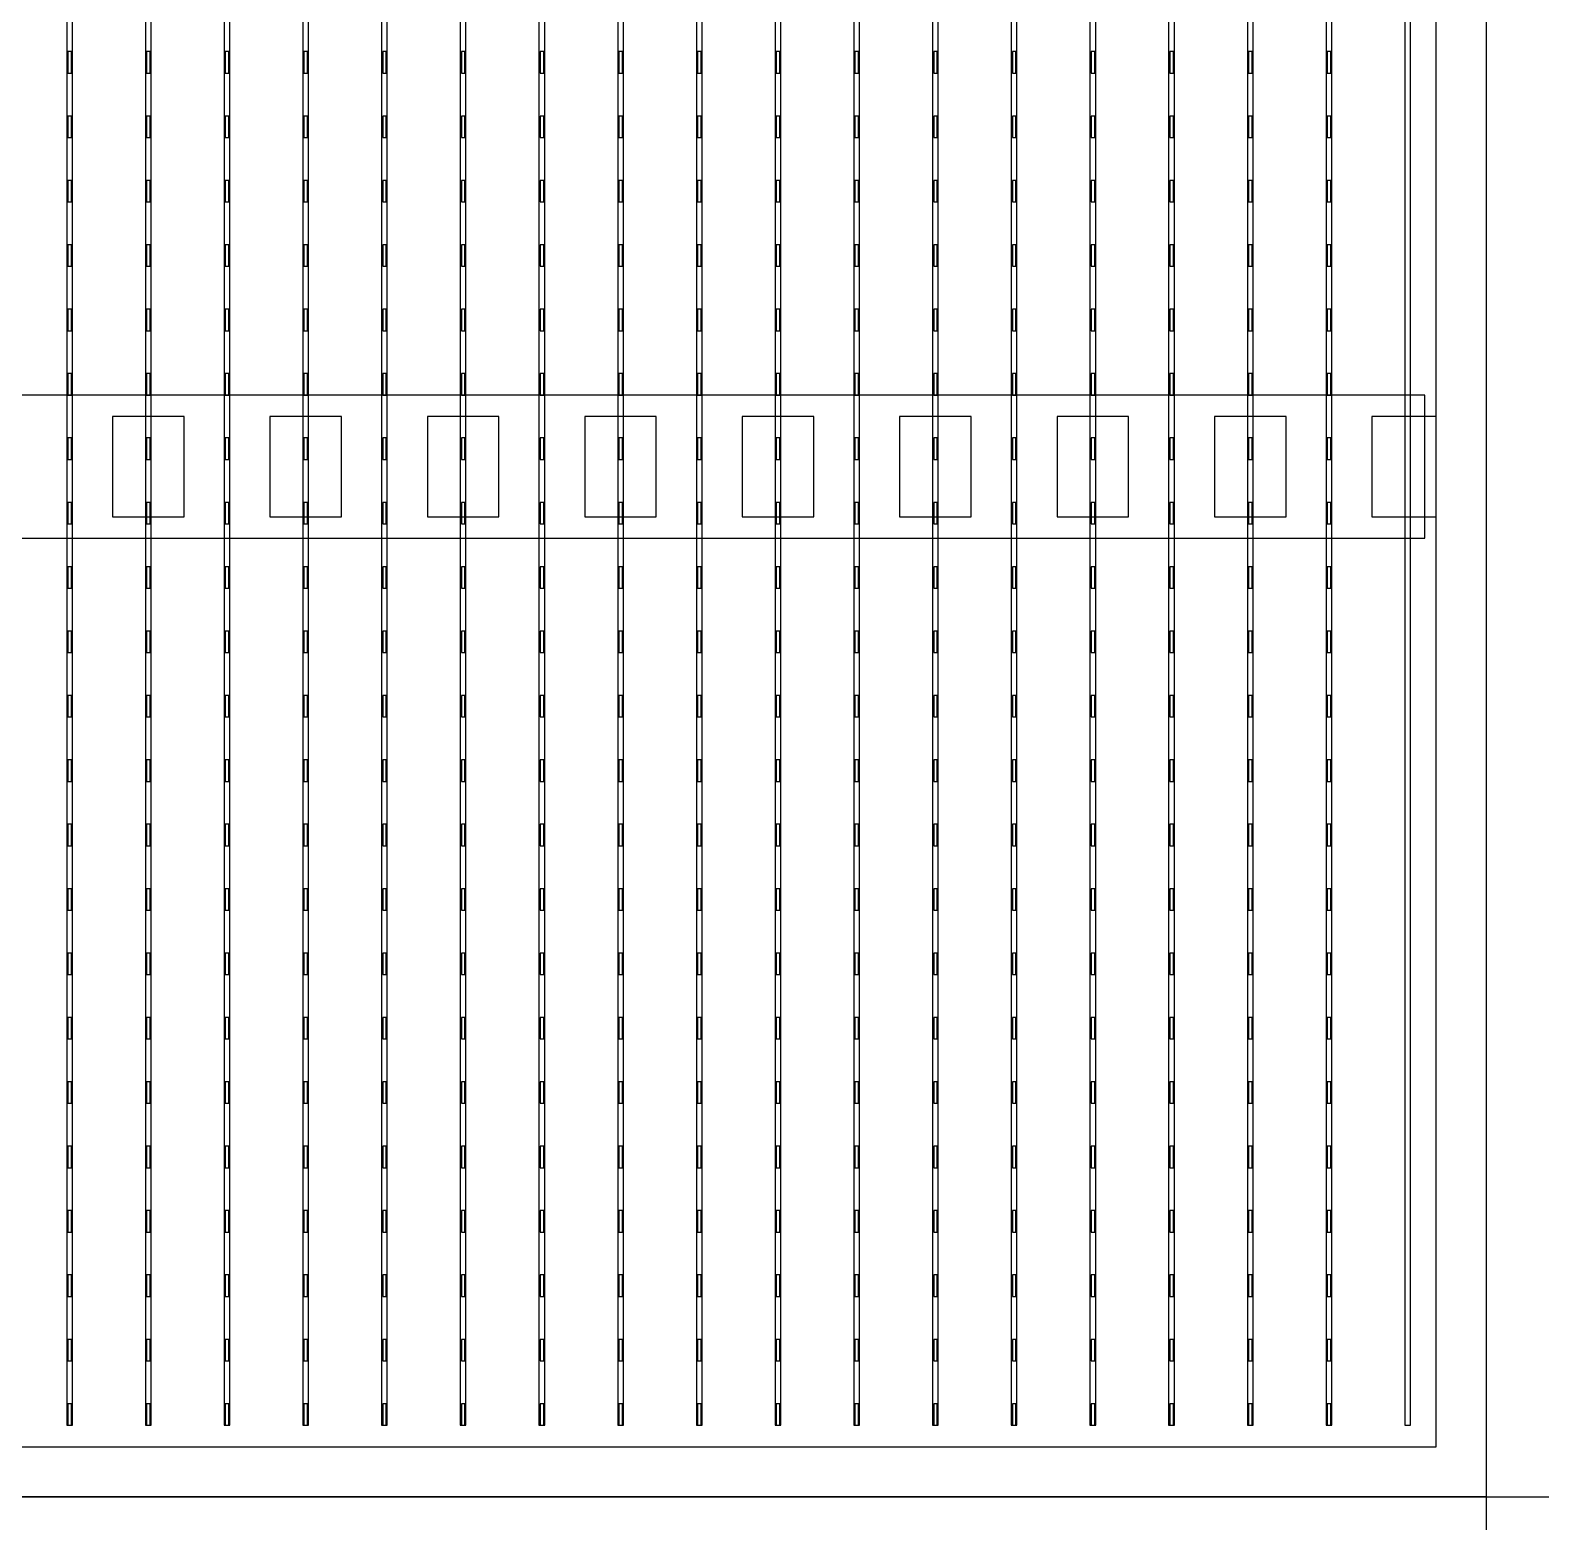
# Model space of a CAD drawing. Header units: millimetres. Extents: x -18 to 142, y -7 to 153.
# Drawn here: x 114.7 to 125.25, y 41.12 to 51.55 of the extents above; entities that cross this region are included whole.
import ezdxf

# ---------------------------------------------------------------- set-up
doc = ezdxf.new("R2010")
doc.units = ezdxf.units.MM
for name, color, linetype in [('BUSBARS', 3, 'Continuous'), ('CELLS', 5, 'Continuous'), ('CONTACT_PADS', 2, 'Continuous'), ('DICING', 4, 'Continuous'), ('FINGERS', 1, 'Continuous'), ('INSULATION', 2, 'Continuous')]:
    doc.layers.add(name, color=color, linetype=linetype)

msp = doc.modelspace()

# ---------------------------------------------------------------- linework, layer by layer
at = {"layer": 'BUSBARS'}
msp.add_lwpolyline([(124.44, 48), (124.44, 49), (104.4, 49), (104.4, 48), (124.44, 48)], close=True, dxfattribs=at)
at = {"layer": 'CELLS'}
for points in [[(124.87, 41.3), (124.87, 62.2), (103.97, 62.2), (103.97, 41.3), (124.87, 41.3)], [(124.87, 20.4), (124.87, 41.3), (103.97, 41.3), (103.97, 20.4), (124.87, 20.4)]]:
    msp.add_lwpolyline(points, close=True, dxfattribs=at)
at = {"layer": 'CONTACT_PADS'}
for points in [[(114.983, 51.25), (114.983, 51.4), (114.958, 51.4), (114.958, 51.25), (114.983, 51.25)], [(115.533, 51.25), (115.533, 51.4), (115.508, 51.4), (115.508, 51.25), (115.533, 51.25)], [(116.083, 51.25), (116.083, 51.4), (116.058, 51.4), (116.058, 51.25), (116.083, 51.25)], [(116.633, 51.25), (116.633, 51.4), (116.608, 51.4), (116.608, 51.25), (116.633, 51.25)], [(117.183, 51.25), (117.183, 51.4), (117.158, 51.4), (117.158, 51.25), (117.183, 51.25)], [(117.733, 51.25), (117.733, 51.4), (117.708, 51.4), (117.708, 51.25), (117.733, 51.25)], [(118.283, 51.25), (118.283, 51.4), (118.258, 51.4), (118.258, 51.25), (118.283, 51.25)], [(118.833, 51.25), (118.833, 51.4), (118.808, 51.4), (118.808, 51.25), (118.833, 51.25)], [(119.383, 51.25), (119.383, 51.4), (119.358, 51.4), (119.358, 51.25), (119.383, 51.25)], [(119.933, 51.25), (119.933, 51.4), (119.908, 51.4), (119.908, 51.25), (119.933, 51.25)], [(120.483, 51.25), (120.483, 51.4), (120.458, 51.4), (120.458, 51.25), (120.483, 51.25)], [(121.033, 51.25), (121.033, 51.4), (121.008, 51.4), (121.008, 51.25), (121.033, 51.25)], [(121.583, 51.25), (121.583, 51.4), (121.558, 51.4), (121.558, 51.25), (121.583, 51.25)], [(122.133, 51.25), (122.133, 51.4), (122.108, 51.4), (122.108, 51.25), (122.133, 51.25)], [(122.683, 51.25), (122.683, 51.4), (122.658, 51.4), (122.658, 51.25), (122.683, 51.25)], [(123.233, 51.25), (123.233, 51.4), (123.208, 51.4), (123.208, 51.25), (123.233, 51.25)], [(123.783, 51.25), (123.783, 51.4), (123.758, 51.4), (123.758, 51.25), (123.783, 51.25)], [(114.983, 50.8), (114.983, 50.95), (114.958, 50.95), (114.958, 50.8), (114.983, 50.8)], [(115.533, 50.8), (115.533, 50.95), (115.508, 50.95), (115.508, 50.8), (115.533, 50.8)], [(116.083, 50.8), (116.083, 50.95), (116.058, 50.95), (116.058, 50.8), (116.083, 50.8)], [(116.633, 50.8), (116.633, 50.95), (116.608, 50.95), (116.608, 50.8), (116.633, 50.8)], [(117.183, 50.8), (117.183, 50.95), (117.158, 50.95), (117.158, 50.8), (117.183, 50.8)], [(117.733, 50.8), (117.733, 50.95), (117.708, 50.95), (117.708, 50.8), (117.733, 50.8)], [(118.283, 50.8), (118.283, 50.95), (118.258, 50.95), (118.258, 50.8), (118.283, 50.8)], [(118.833, 50.8), (118.833, 50.95), (118.808, 50.95), (118.808, 50.8), (118.833, 50.8)], [(119.383, 50.8), (119.383, 50.95), (119.358, 50.95), (119.358, 50.8), (119.383, 50.8)], [(119.933, 50.8), (119.933, 50.95), (119.908, 50.95), (119.908, 50.8), (119.933, 50.8)], [(120.483, 50.8), (120.483, 50.95), (120.458, 50.95), (120.458, 50.8), (120.483, 50.8)], [(121.033, 50.8), (121.033, 50.95), (121.008, 50.95), (121.008, 50.8), (121.033, 50.8)], [(121.583, 50.8), (121.583, 50.95), (121.558, 50.95), (121.558, 50.8), (121.583, 50.8)], [(122.133, 50.8), (122.133, 50.95), (122.108, 50.95), (122.108, 50.8), (122.133, 50.8)], [(122.683, 50.8), (122.683, 50.95), (122.658, 50.95), (122.658, 50.8), (122.683, 50.8)], [(123.233, 50.8), (123.233, 50.95), (123.208, 50.95), (123.208, 50.8), (123.233, 50.8)], [(123.783, 50.8), (123.783, 50.95), (123.758, 50.95), (123.758, 50.8), (123.783, 50.8)], [(114.983, 50.35), (114.983, 50.5), (114.958, 50.5), (114.958, 50.35), (114.983, 50.35)], [(115.533, 50.35), (115.533, 50.5), (115.508, 50.5), (115.508, 50.35), (115.533, 50.35)], [(116.083, 50.35), (116.083, 50.5), (116.058, 50.5), (116.058, 50.35), (116.083, 50.35)], [(116.633, 50.35), (116.633, 50.5), (116.608, 50.5), (116.608, 50.35), (116.633, 50.35)], [(117.183, 50.35), (117.183, 50.5), (117.158, 50.5), (117.158, 50.35), (117.183, 50.35)], [(117.733, 50.35), (117.733, 50.5), (117.708, 50.5), (117.708, 50.35), (117.733, 50.35)], [(118.283, 50.35), (118.283, 50.5), (118.258, 50.5), (118.258, 50.35), (118.283, 50.35)], [(118.833, 50.35), (118.833, 50.5), (118.808, 50.5), (118.808, 50.35), (118.833, 50.35)], [(119.383, 50.35), (119.383, 50.5), (119.358, 50.5), (119.358, 50.35), (119.383, 50.35)], [(119.933, 50.35), (119.933, 50.5), (119.908, 50.5), (119.908, 50.35), (119.933, 50.35)], [(120.483, 50.35), (120.483, 50.5), (120.458, 50.5), (120.458, 50.35), (120.483, 50.35)], [(121.033, 50.35), (121.033, 50.5), (121.008, 50.5), (121.008, 50.35), (121.033, 50.35)], [(121.583, 50.35), (121.583, 50.5), (121.558, 50.5), (121.558, 50.35), (121.583, 50.35)], [(122.133, 50.35), (122.133, 50.5), (122.108, 50.5), (122.108, 50.35), (122.133, 50.35)], [(122.683, 50.35), (122.683, 50.5), (122.658, 50.5), (122.658, 50.35), (122.683, 50.35)], [(123.233, 50.35), (123.233, 50.5), (123.208, 50.5), (123.208, 50.35), (123.233, 50.35)], [(123.783, 50.35), (123.783, 50.5), (123.758, 50.5), (123.758, 50.35), (123.783, 50.35)], [(114.983, 49.9), (114.983, 50.05), (114.958, 50.05), (114.958, 49.9), (114.983, 49.9)], [(115.533, 49.9), (115.533, 50.05), (115.508, 50.05), (115.508, 49.9), (115.533, 49.9)], [(116.083, 49.9), (116.083, 50.05), (116.058, 50.05), (116.058, 49.9), (116.083, 49.9)], [(116.633, 49.9), (116.633, 50.05), (116.608, 50.05), (116.608, 49.9), (116.633, 49.9)], [(117.183, 49.9), (117.183, 50.05), (117.158, 50.05), (117.158, 49.9), (117.183, 49.9)], [(117.733, 49.9), (117.733, 50.05), (117.708, 50.05), (117.708, 49.9), (117.733, 49.9)], [(118.283, 49.9), (118.283, 50.05), (118.258, 50.05), (118.258, 49.9), (118.283, 49.9)], [(118.833, 49.9), (118.833, 50.05), (118.808, 50.05), (118.808, 49.9), (118.833, 49.9)], [(119.383, 49.9), (119.383, 50.05), (119.358, 50.05), (119.358, 49.9), (119.383, 49.9)], [(119.933, 49.9), (119.933, 50.05), (119.908, 50.05), (119.908, 49.9), (119.933, 49.9)], [(120.483, 49.9), (120.483, 50.05), (120.458, 50.05), (120.458, 49.9), (120.483, 49.9)], [(121.033, 49.9), (121.033, 50.05), (121.008, 50.05), (121.008, 49.9), (121.033, 49.9)], [(121.583, 49.9), (121.583, 50.05), (121.558, 50.05), (121.558, 49.9), (121.583, 49.9)], [(122.133, 49.9), (122.133, 50.05), (122.108, 50.05), (122.108, 49.9), (122.133, 49.9)], [(122.683, 49.9), (122.683, 50.05), (122.658, 50.05), (122.658, 49.9), (122.683, 49.9)], [(123.233, 49.9), (123.233, 50.05), (123.208, 50.05), (123.208, 49.9), (123.233, 49.9)], [(123.783, 49.9), (123.783, 50.05), (123.758, 50.05), (123.758, 49.9), (123.783, 49.9)], [(114.983, 49.45), (114.983, 49.6), (114.958, 49.6), (114.958, 49.45), (114.983, 49.45)], [(115.533, 49.45), (115.533, 49.6), (115.508, 49.6), (115.508, 49.45), (115.533, 49.45)], [(116.083, 49.45), (116.083, 49.6), (116.058, 49.6), (116.058, 49.45), (116.083, 49.45)], [(116.633, 49.45), (116.633, 49.6), (116.608, 49.6), (116.608, 49.45), (116.633, 49.45)], [(117.183, 49.45), (117.183, 49.6), (117.158, 49.6), (117.158, 49.45), (117.183, 49.45)], [(117.733, 49.45), (117.733, 49.6), (117.708, 49.6), (117.708, 49.45), (117.733, 49.45)], [(118.283, 49.45), (118.283, 49.6), (118.258, 49.6), (118.258, 49.45), (118.283, 49.45)], [(118.833, 49.45), (118.833, 49.6), (118.808, 49.6), (118.808, 49.45), (118.833, 49.45)], [(119.383, 49.45), (119.383, 49.6), (119.358, 49.6), (119.358, 49.45), (119.383, 49.45)], [(119.933, 49.45), (119.933, 49.6), (119.908, 49.6), (119.908, 49.45), (119.933, 49.45)], [(120.483, 49.45), (120.483, 49.6), (120.458, 49.6), (120.458, 49.45), (120.483, 49.45)], [(121.033, 49.45), (121.033, 49.6), (121.008, 49.6), (121.008, 49.45), (121.033, 49.45)], [(121.583, 49.45), (121.583, 49.6), (121.558, 49.6), (121.558, 49.45), (121.583, 49.45)], [(122.133, 49.45), (122.133, 49.6), (122.108, 49.6), (122.108, 49.45), (122.133, 49.45)], [(122.683, 49.45), (122.683, 49.6), (122.658, 49.6), (122.658, 49.45), (122.683, 49.45)], [(123.233, 49.45), (123.233, 49.6), (123.208, 49.6), (123.208, 49.45), (123.233, 49.45)], [(123.783, 49.45), (123.783, 49.6), (123.758, 49.6), (123.758, 49.45), (123.783, 49.45)], [(114.983, 49), (114.983, 49.15), (114.958, 49.15), (114.958, 49), (114.983, 49)], [(115.533, 49), (115.533, 49.15), (115.508, 49.15), (115.508, 49), (115.533, 49)], [(116.083, 49), (116.083, 49.15), (116.058, 49.15), (116.058, 49), (116.083, 49)], [(116.633, 49), (116.633, 49.15), (116.608, 49.15), (116.608, 49), (116.633, 49)], [(117.183, 49), (117.183, 49.15), (117.158, 49.15), (117.158, 49), (117.183, 49)], [(117.733, 49), (117.733, 49.15), (117.708, 49.15), (117.708, 49), (117.733, 49)], [(118.283, 49), (118.283, 49.15), (118.258, 49.15), (118.258, 49), (118.283, 49)], [(118.833, 49), (118.833, 49.15), (118.808, 49.15), (118.808, 49), (118.833, 49)], [(119.383, 49), (119.383, 49.15), (119.358, 49.15), (119.358, 49), (119.383, 49)], [(119.933, 49), (119.933, 49.15), (119.908, 49.15), (119.908, 49), (119.933, 49)], [(120.483, 49), (120.483, 49.15), (120.458, 49.15), (120.458, 49), (120.483, 49)], [(121.033, 49), (121.033, 49.15), (121.008, 49.15), (121.008, 49), (121.033, 49)], [(121.583, 49), (121.583, 49.15), (121.558, 49.15), (121.558, 49), (121.583, 49)], [(122.133, 49), (122.133, 49.15), (122.108, 49.15), (122.108, 49), (122.133, 49)], [(122.683, 49), (122.683, 49.15), (122.658, 49.15), (122.658, 49), (122.683, 49)], [(123.233, 49), (123.233, 49.15), (123.208, 49.15), (123.208, 49), (123.233, 49)], [(123.783, 49), (123.783, 49.15), (123.758, 49.15), (123.758, 49), (123.783, 49)], [(114.983, 48.55), (114.983, 48.7), (114.958, 48.7), (114.958, 48.55), (114.983, 48.55)], [(115.533, 48.55), (115.533, 48.7), (115.508, 48.7), (115.508, 48.55), (115.533, 48.55)], [(116.083, 48.55), (116.083, 48.7), (116.058, 48.7), (116.058, 48.55), (116.083, 48.55)], [(116.633, 48.55), (116.633, 48.7), (116.608, 48.7), (116.608, 48.55), (116.633, 48.55)], [(117.183, 48.55), (117.183, 48.7), (117.158, 48.7), (117.158, 48.55), (117.183, 48.55)], [(117.733, 48.55), (117.733, 48.7), (117.708, 48.7), (117.708, 48.55), (117.733, 48.55)], [(118.283, 48.55), (118.283, 48.7), (118.258, 48.7), (118.258, 48.55), (118.283, 48.55)], [(118.833, 48.55), (118.833, 48.7), (118.808, 48.7), (118.808, 48.55), (118.833, 48.55)], [(119.383, 48.55), (119.383, 48.7), (119.358, 48.7), (119.358, 48.55), (119.383, 48.55)], [(119.933, 48.55), (119.933, 48.7), (119.908, 48.7), (119.908, 48.55), (119.933, 48.55)], [(120.483, 48.55), (120.483, 48.7), (120.458, 48.7), (120.458, 48.55), (120.483, 48.55)], [(121.033, 48.55), (121.033, 48.7), (121.008, 48.7), (121.008, 48.55), (121.033, 48.55)], [(121.583, 48.55), (121.583, 48.7), (121.558, 48.7), (121.558, 48.55), (121.583, 48.55)], [(122.133, 48.55), (122.133, 48.7), (122.108, 48.7), (122.108, 48.55), (122.133, 48.55)], [(122.683, 48.55), (122.683, 48.7), (122.658, 48.7), (122.658, 48.55), (122.683, 48.55)], [(123.233, 48.55), (123.233, 48.7), (123.208, 48.7), (123.208, 48.55), (123.233, 48.55)], [(123.783, 48.55), (123.783, 48.7), (123.758, 48.7), (123.758, 48.55), (123.783, 48.55)], [(114.983, 48.1), (114.983, 48.25), (114.958, 48.25), (114.958, 48.1), (114.983, 48.1)], [(115.533, 48.1), (115.533, 48.25), (115.508, 48.25), (115.508, 48.1), (115.533, 48.1)], [(116.083, 48.1), (116.083, 48.25), (116.058, 48.25), (116.058, 48.1), (116.083, 48.1)], [(116.633, 48.1), (116.633, 48.25), (116.608, 48.25), (116.608, 48.1), (116.633, 48.1)], [(117.183, 48.1), (117.183, 48.25), (117.158, 48.25), (117.158, 48.1), (117.183, 48.1)], [(117.733, 48.1), (117.733, 48.25), (117.708, 48.25), (117.708, 48.1), (117.733, 48.1)], [(118.283, 48.1), (118.283, 48.25), (118.258, 48.25), (118.258, 48.1), (118.283, 48.1)], [(118.833, 48.1), (118.833, 48.25), (118.808, 48.25), (118.808, 48.1), (118.833, 48.1)], [(119.383, 48.1), (119.383, 48.25), (119.358, 48.25), (119.358, 48.1), (119.383, 48.1)], [(119.933, 48.1), (119.933, 48.25), (119.908, 48.25), (119.908, 48.1), (119.933, 48.1)], [(120.483, 48.1), (120.483, 48.25), (120.458, 48.25), (120.458, 48.1), (120.483, 48.1)], [(121.033, 48.1), (121.033, 48.25), (121.008, 48.25), (121.008, 48.1), (121.033, 48.1)], [(121.583, 48.1), (121.583, 48.25), (121.558, 48.25), (121.558, 48.1), (121.583, 48.1)], [(122.133, 48.1), (122.133, 48.25), (122.108, 48.25), (122.108, 48.1), (122.133, 48.1)], [(122.683, 48.1), (122.683, 48.25), (122.658, 48.25), (122.658, 48.1), (122.683, 48.1)], [(123.233, 48.1), (123.233, 48.25), (123.208, 48.25), (123.208, 48.1), (123.233, 48.1)], [(123.783, 48.1), (123.783, 48.25), (123.758, 48.25), (123.758, 48.1), (123.783, 48.1)], [(114.983, 47.65), (114.983, 47.8), (114.958, 47.8), (114.958, 47.65), (114.983, 47.65)], [(115.533, 47.65), (115.533, 47.8), (115.508, 47.8), (115.508, 47.65), (115.533, 47.65)], [(116.083, 47.65), (116.083, 47.8), (116.058, 47.8), (116.058, 47.65), (116.083, 47.65)], [(116.633, 47.65), (116.633, 47.8), (116.608, 47.8), (116.608, 47.65), (116.633, 47.65)], [(117.183, 47.65), (117.183, 47.8), (117.158, 47.8), (117.158, 47.65), (117.183, 47.65)], [(117.733, 47.65), (117.733, 47.8), (117.708, 47.8), (117.708, 47.65), (117.733, 47.65)], [(118.283, 47.65), (118.283, 47.8), (118.258, 47.8), (118.258, 47.65), (118.283, 47.65)], [(118.833, 47.65), (118.833, 47.8), (118.808, 47.8), (118.808, 47.65), (118.833, 47.65)], [(119.383, 47.65), (119.383, 47.8), (119.358, 47.8), (119.358, 47.65), (119.383, 47.65)], [(119.933, 47.65), (119.933, 47.8), (119.908, 47.8), (119.908, 47.65), (119.933, 47.65)], [(120.483, 47.65), (120.483, 47.8), (120.458, 47.8), (120.458, 47.65), (120.483, 47.65)], [(121.033, 47.65), (121.033, 47.8), (121.008, 47.8), (121.008, 47.65), (121.033, 47.65)], [(121.583, 47.65), (121.583, 47.8), (121.558, 47.8), (121.558, 47.65), (121.583, 47.65)], [(122.133, 47.65), (122.133, 47.8), (122.108, 47.8), (122.108, 47.65), (122.133, 47.65)], [(122.683, 47.65), (122.683, 47.8), (122.658, 47.8), (122.658, 47.65), (122.683, 47.65)], [(123.233, 47.65), (123.233, 47.8), (123.208, 47.8), (123.208, 47.65), (123.233, 47.65)], [(123.783, 47.65), (123.783, 47.8), (123.758, 47.8), (123.758, 47.65), (123.783, 47.65)], [(114.983, 47.2), (114.983, 47.35), (114.958, 47.35), (114.958, 47.2), (114.983, 47.2)], [(115.533, 47.2), (115.533, 47.35), (115.508, 47.35), (115.508, 47.2), (115.533, 47.2)], [(116.083, 47.2), (116.083, 47.35), (116.058, 47.35), (116.058, 47.2), (116.083, 47.2)], [(116.633, 47.2), (116.633, 47.35), (116.608, 47.35), (116.608, 47.2), (116.633, 47.2)], [(117.183, 47.2), (117.183, 47.35), (117.158, 47.35), (117.158, 47.2), (117.183, 47.2)], [(117.733, 47.2), (117.733, 47.35), (117.708, 47.35), (117.708, 47.2), (117.733, 47.2)], [(118.283, 47.2), (118.283, 47.35), (118.258, 47.35), (118.258, 47.2), (118.283, 47.2)], [(118.833, 47.2), (118.833, 47.35), (118.808, 47.35), (118.808, 47.2), (118.833, 47.2)], [(119.383, 47.2), (119.383, 47.35), (119.358, 47.35), (119.358, 47.2), (119.383, 47.2)], [(119.933, 47.2), (119.933, 47.35), (119.908, 47.35), (119.908, 47.2), (119.933, 47.2)], [(120.483, 47.2), (120.483, 47.35), (120.458, 47.35), (120.458, 47.2), (120.483, 47.2)], [(121.033, 47.2), (121.033, 47.35), (121.008, 47.35), (121.008, 47.2), (121.033, 47.2)], [(121.583, 47.2), (121.583, 47.35), (121.558, 47.35), (121.558, 47.2), (121.583, 47.2)], [(122.133, 47.2), (122.133, 47.35), (122.108, 47.35), (122.108, 47.2), (122.133, 47.2)], [(122.683, 47.2), (122.683, 47.35), (122.658, 47.35), (122.658, 47.2), (122.683, 47.2)], [(123.233, 47.2), (123.233, 47.35), (123.208, 47.35), (123.208, 47.2), (123.233, 47.2)], [(123.783, 47.2), (123.783, 47.35), (123.758, 47.35), (123.758, 47.2), (123.783, 47.2)], [(114.983, 46.75), (114.983, 46.9), (114.958, 46.9), (114.958, 46.75), (114.983, 46.75)], [(115.533, 46.75), (115.533, 46.9), (115.508, 46.9), (115.508, 46.75), (115.533, 46.75)], [(116.083, 46.75), (116.083, 46.9), (116.058, 46.9), (116.058, 46.75), (116.083, 46.75)], [(116.633, 46.75), (116.633, 46.9), (116.608, 46.9), (116.608, 46.75), (116.633, 46.75)], [(117.183, 46.75), (117.183, 46.9), (117.158, 46.9), (117.158, 46.75), (117.183, 46.75)], [(117.733, 46.75), (117.733, 46.9), (117.708, 46.9), (117.708, 46.75), (117.733, 46.75)], [(118.283, 46.75), (118.283, 46.9), (118.258, 46.9), (118.258, 46.75), (118.283, 46.75)], [(118.833, 46.75), (118.833, 46.9), (118.808, 46.9), (118.808, 46.75), (118.833, 46.75)], [(119.383, 46.75), (119.383, 46.9), (119.358, 46.9), (119.358, 46.75), (119.383, 46.75)], [(119.933, 46.75), (119.933, 46.9), (119.908, 46.9), (119.908, 46.75), (119.933, 46.75)], [(120.483, 46.75), (120.483, 46.9), (120.458, 46.9), (120.458, 46.75), (120.483, 46.75)], [(121.033, 46.75), (121.033, 46.9), (121.008, 46.9), (121.008, 46.75), (121.033, 46.75)], [(121.583, 46.75), (121.583, 46.9), (121.558, 46.9), (121.558, 46.75), (121.583, 46.75)], [(122.133, 46.75), (122.133, 46.9), (122.108, 46.9), (122.108, 46.75), (122.133, 46.75)], [(122.683, 46.75), (122.683, 46.9), (122.658, 46.9), (122.658, 46.75), (122.683, 46.75)], [(123.233, 46.75), (123.233, 46.9), (123.208, 46.9), (123.208, 46.75), (123.233, 46.75)], [(123.783, 46.75), (123.783, 46.9), (123.758, 46.9), (123.758, 46.75), (123.783, 46.75)], [(114.983, 46.3), (114.983, 46.45), (114.958, 46.45), (114.958, 46.3), (114.983, 46.3)], [(115.533, 46.3), (115.533, 46.45), (115.508, 46.45), (115.508, 46.3), (115.533, 46.3)], [(116.083, 46.3), (116.083, 46.45), (116.058, 46.45), (116.058, 46.3), (116.083, 46.3)], [(116.633, 46.3), (116.633, 46.45), (116.608, 46.45), (116.608, 46.3), (116.633, 46.3)], [(117.183, 46.3), (117.183, 46.45), (117.158, 46.45), (117.158, 46.3), (117.183, 46.3)], [(117.733, 46.3), (117.733, 46.45), (117.708, 46.45), (117.708, 46.3), (117.733, 46.3)], [(118.283, 46.3), (118.283, 46.45), (118.258, 46.45), (118.258, 46.3), (118.283, 46.3)], [(118.833, 46.3), (118.833, 46.45), (118.808, 46.45), (118.808, 46.3), (118.833, 46.3)], [(119.383, 46.3), (119.383, 46.45), (119.358, 46.45), (119.358, 46.3), (119.383, 46.3)], [(119.933, 46.3), (119.933, 46.45), (119.908, 46.45), (119.908, 46.3), (119.933, 46.3)], [(120.483, 46.3), (120.483, 46.45), (120.458, 46.45), (120.458, 46.3), (120.483, 46.3)], [(121.033, 46.3), (121.033, 46.45), (121.008, 46.45), (121.008, 46.3), (121.033, 46.3)], [(121.583, 46.3), (121.583, 46.45), (121.558, 46.45), (121.558, 46.3), (121.583, 46.3)], [(122.133, 46.3), (122.133, 46.45), (122.108, 46.45), (122.108, 46.3), (122.133, 46.3)], [(122.683, 46.3), (122.683, 46.45), (122.658, 46.45), (122.658, 46.3), (122.683, 46.3)], [(123.233, 46.3), (123.233, 46.45), (123.208, 46.45), (123.208, 46.3), (123.233, 46.3)], [(123.783, 46.3), (123.783, 46.45), (123.758, 46.45), (123.758, 46.3), (123.783, 46.3)], [(114.983, 45.85), (114.983, 46), (114.958, 46), (114.958, 45.85), (114.983, 45.85)], [(115.533, 45.85), (115.533, 46), (115.508, 46), (115.508, 45.85), (115.533, 45.85)], [(116.083, 45.85), (116.083, 46), (116.058, 46), (116.058, 45.85), (116.083, 45.85)], [(116.633, 45.85), (116.633, 46), (116.608, 46), (116.608, 45.85), (116.633, 45.85)], [(117.183, 45.85), (117.183, 46), (117.158, 46), (117.158, 45.85), (117.183, 45.85)], [(117.733, 45.85), (117.733, 46), (117.708, 46), (117.708, 45.85), (117.733, 45.85)], [(118.283, 45.85), (118.283, 46), (118.258, 46), (118.258, 45.85), (118.283, 45.85)], [(118.833, 45.85), (118.833, 46), (118.808, 46), (118.808, 45.85), (118.833, 45.85)], [(119.383, 45.85), (119.383, 46), (119.358, 46), (119.358, 45.85), (119.383, 45.85)], [(119.933, 45.85), (119.933, 46), (119.908, 46), (119.908, 45.85), (119.933, 45.85)], [(120.483, 45.85), (120.483, 46), (120.458, 46), (120.458, 45.85), (120.483, 45.85)], [(121.033, 45.85), (121.033, 46), (121.008, 46), (121.008, 45.85), (121.033, 45.85)], [(121.583, 45.85), (121.583, 46), (121.558, 46), (121.558, 45.85), (121.583, 45.85)], [(122.133, 45.85), (122.133, 46), (122.108, 46), (122.108, 45.85), (122.133, 45.85)], [(122.683, 45.85), (122.683, 46), (122.658, 46), (122.658, 45.85), (122.683, 45.85)], [(123.233, 45.85), (123.233, 46), (123.208, 46), (123.208, 45.85), (123.233, 45.85)], [(123.783, 45.85), (123.783, 46), (123.758, 46), (123.758, 45.85), (123.783, 45.85)], [(114.983, 45.4), (114.983, 45.55), (114.958, 45.55), (114.958, 45.4), (114.983, 45.4)], [(115.533, 45.4), (115.533, 45.55), (115.508, 45.55), (115.508, 45.4), (115.533, 45.4)], [(116.083, 45.4), (116.083, 45.55), (116.058, 45.55), (116.058, 45.4), (116.083, 45.4)], [(116.633, 45.4), (116.633, 45.55), (116.608, 45.55), (116.608, 45.4), (116.633, 45.4)], [(117.183, 45.4), (117.183, 45.55), (117.158, 45.55), (117.158, 45.4), (117.183, 45.4)], [(117.733, 45.4), (117.733, 45.55), (117.708, 45.55), (117.708, 45.4), (117.733, 45.4)], [(118.283, 45.4), (118.283, 45.55), (118.258, 45.55), (118.258, 45.4), (118.283, 45.4)], [(118.833, 45.4), (118.833, 45.55), (118.808, 45.55), (118.808, 45.4), (118.833, 45.4)], [(119.383, 45.4), (119.383, 45.55), (119.358, 45.55), (119.358, 45.4), (119.383, 45.4)], [(119.933, 45.4), (119.933, 45.55), (119.908, 45.55), (119.908, 45.4), (119.933, 45.4)], [(120.483, 45.4), (120.483, 45.55), (120.458, 45.55), (120.458, 45.4), (120.483, 45.4)], [(121.033, 45.4), (121.033, 45.55), (121.008, 45.55), (121.008, 45.4), (121.033, 45.4)], [(121.583, 45.4), (121.583, 45.55), (121.558, 45.55), (121.558, 45.4), (121.583, 45.4)], [(122.133, 45.4), (122.133, 45.55), (122.108, 45.55), (122.108, 45.4), (122.133, 45.4)], [(122.683, 45.4), (122.683, 45.55), (122.658, 45.55), (122.658, 45.4), (122.683, 45.4)], [(123.233, 45.4), (123.233, 45.55), (123.208, 45.55), (123.208, 45.4), (123.233, 45.4)], [(123.783, 45.4), (123.783, 45.55), (123.758, 45.55), (123.758, 45.4), (123.783, 45.4)], [(114.983, 44.95), (114.983, 45.1), (114.958, 45.1), (114.958, 44.95), (114.983, 44.95)], [(115.533, 44.95), (115.533, 45.1), (115.508, 45.1), (115.508, 44.95), (115.533, 44.95)], [(116.083, 44.95), (116.083, 45.1), (116.058, 45.1), (116.058, 44.95), (116.083, 44.95)], [(116.633, 44.95), (116.633, 45.1), (116.608, 45.1), (116.608, 44.95), (116.633, 44.95)], [(117.183, 44.95), (117.183, 45.1), (117.158, 45.1), (117.158, 44.95), (117.183, 44.95)], [(117.733, 44.95), (117.733, 45.1), (117.708, 45.1), (117.708, 44.95), (117.733, 44.95)], [(118.283, 44.95), (118.283, 45.1), (118.258, 45.1), (118.258, 44.95), (118.283, 44.95)], [(118.833, 44.95), (118.833, 45.1), (118.808, 45.1), (118.808, 44.95), (118.833, 44.95)], [(119.383, 44.95), (119.383, 45.1), (119.358, 45.1), (119.358, 44.95), (119.383, 44.95)], [(119.933, 44.95), (119.933, 45.1), (119.908, 45.1), (119.908, 44.95), (119.933, 44.95)], [(120.483, 44.95), (120.483, 45.1), (120.458, 45.1), (120.458, 44.95), (120.483, 44.95)], [(121.033, 44.95), (121.033, 45.1), (121.008, 45.1), (121.008, 44.95), (121.033, 44.95)], [(121.583, 44.95), (121.583, 45.1), (121.558, 45.1), (121.558, 44.95), (121.583, 44.95)], [(122.133, 44.95), (122.133, 45.1), (122.108, 45.1), (122.108, 44.95), (122.133, 44.95)], [(122.683, 44.95), (122.683, 45.1), (122.658, 45.1), (122.658, 44.95), (122.683, 44.95)], [(123.233, 44.95), (123.233, 45.1), (123.208, 45.1), (123.208, 44.95), (123.233, 44.95)], [(123.783, 44.95), (123.783, 45.1), (123.758, 45.1), (123.758, 44.95), (123.783, 44.95)], [(114.983, 44.5), (114.983, 44.65), (114.958, 44.65), (114.958, 44.5), (114.983, 44.5)], [(115.533, 44.5), (115.533, 44.65), (115.508, 44.65), (115.508, 44.5), (115.533, 44.5)], [(116.083, 44.5), (116.083, 44.65), (116.058, 44.65), (116.058, 44.5), (116.083, 44.5)], [(116.633, 44.5), (116.633, 44.65), (116.608, 44.65), (116.608, 44.5), (116.633, 44.5)], [(117.183, 44.5), (117.183, 44.65), (117.158, 44.65), (117.158, 44.5), (117.183, 44.5)], [(117.733, 44.5), (117.733, 44.65), (117.708, 44.65), (117.708, 44.5), (117.733, 44.5)], [(118.283, 44.5), (118.283, 44.65), (118.258, 44.65), (118.258, 44.5), (118.283, 44.5)], [(118.833, 44.5), (118.833, 44.65), (118.808, 44.65), (118.808, 44.5), (118.833, 44.5)], [(119.383, 44.5), (119.383, 44.65), (119.358, 44.65), (119.358, 44.5), (119.383, 44.5)], [(119.933, 44.5), (119.933, 44.65), (119.908, 44.65), (119.908, 44.5), (119.933, 44.5)], [(120.483, 44.5), (120.483, 44.65), (120.458, 44.65), (120.458, 44.5), (120.483, 44.5)], [(121.033, 44.5), (121.033, 44.65), (121.008, 44.65), (121.008, 44.5), (121.033, 44.5)], [(121.583, 44.5), (121.583, 44.65), (121.558, 44.65), (121.558, 44.5), (121.583, 44.5)], [(122.133, 44.5), (122.133, 44.65), (122.108, 44.65), (122.108, 44.5), (122.133, 44.5)], [(122.683, 44.5), (122.683, 44.65), (122.658, 44.65), (122.658, 44.5), (122.683, 44.5)], [(123.233, 44.5), (123.233, 44.65), (123.208, 44.65), (123.208, 44.5), (123.233, 44.5)], [(123.783, 44.5), (123.783, 44.65), (123.758, 44.65), (123.758, 44.5), (123.783, 44.5)], [(114.983, 44.05), (114.983, 44.2), (114.958, 44.2), (114.958, 44.05), (114.983, 44.05)], [(115.533, 44.05), (115.533, 44.2), (115.508, 44.2), (115.508, 44.05), (115.533, 44.05)], [(116.083, 44.05), (116.083, 44.2), (116.058, 44.2), (116.058, 44.05), (116.083, 44.05)], [(116.633, 44.05), (116.633, 44.2), (116.608, 44.2), (116.608, 44.05), (116.633, 44.05)], [(117.183, 44.05), (117.183, 44.2), (117.158, 44.2), (117.158, 44.05), (117.183, 44.05)], [(117.733, 44.05), (117.733, 44.2), (117.708, 44.2), (117.708, 44.05), (117.733, 44.05)], [(118.283, 44.05), (118.283, 44.2), (118.258, 44.2), (118.258, 44.05), (118.283, 44.05)], [(118.833, 44.05), (118.833, 44.2), (118.808, 44.2), (118.808, 44.05), (118.833, 44.05)], [(119.383, 44.05), (119.383, 44.2), (119.358, 44.2), (119.358, 44.05), (119.383, 44.05)], [(119.933, 44.05), (119.933, 44.2), (119.908, 44.2), (119.908, 44.05), (119.933, 44.05)], [(120.483, 44.05), (120.483, 44.2), (120.458, 44.2), (120.458, 44.05), (120.483, 44.05)], [(121.033, 44.05), (121.033, 44.2), (121.008, 44.2), (121.008, 44.05), (121.033, 44.05)], [(121.583, 44.05), (121.583, 44.2), (121.558, 44.2), (121.558, 44.05), (121.583, 44.05)], [(122.133, 44.05), (122.133, 44.2), (122.108, 44.2), (122.108, 44.05), (122.133, 44.05)], [(122.683, 44.05), (122.683, 44.2), (122.658, 44.2), (122.658, 44.05), (122.683, 44.05)], [(123.233, 44.05), (123.233, 44.2), (123.208, 44.2), (123.208, 44.05), (123.233, 44.05)], [(123.783, 44.05), (123.783, 44.2), (123.758, 44.2), (123.758, 44.05), (123.783, 44.05)], [(114.983, 43.6), (114.983, 43.75), (114.958, 43.75), (114.958, 43.6), (114.983, 43.6)], [(115.533, 43.6), (115.533, 43.75), (115.508, 43.75), (115.508, 43.6), (115.533, 43.6)], [(116.083, 43.6), (116.083, 43.75), (116.058, 43.75), (116.058, 43.6), (116.083, 43.6)], [(116.633, 43.6), (116.633, 43.75), (116.608, 43.75), (116.608, 43.6), (116.633, 43.6)], [(117.183, 43.6), (117.183, 43.75), (117.158, 43.75), (117.158, 43.6), (117.183, 43.6)], [(117.733, 43.6), (117.733, 43.75), (117.708, 43.75), (117.708, 43.6), (117.733, 43.6)], [(118.283, 43.6), (118.283, 43.75), (118.258, 43.75), (118.258, 43.6), (118.283, 43.6)], [(118.833, 43.6), (118.833, 43.75), (118.808, 43.75), (118.808, 43.6), (118.833, 43.6)], [(119.383, 43.6), (119.383, 43.75), (119.358, 43.75), (119.358, 43.6), (119.383, 43.6)], [(119.933, 43.6), (119.933, 43.75), (119.908, 43.75), (119.908, 43.6), (119.933, 43.6)], [(120.483, 43.6), (120.483, 43.75), (120.458, 43.75), (120.458, 43.6), (120.483, 43.6)], [(121.033, 43.6), (121.033, 43.75), (121.008, 43.75), (121.008, 43.6), (121.033, 43.6)], [(121.583, 43.6), (121.583, 43.75), (121.558, 43.75), (121.558, 43.6), (121.583, 43.6)], [(122.133, 43.6), (122.133, 43.75), (122.108, 43.75), (122.108, 43.6), (122.133, 43.6)], [(122.683, 43.6), (122.683, 43.75), (122.658, 43.75), (122.658, 43.6), (122.683, 43.6)], [(123.233, 43.6), (123.233, 43.75), (123.208, 43.75), (123.208, 43.6), (123.233, 43.6)], [(123.783, 43.6), (123.783, 43.75), (123.758, 43.75), (123.758, 43.6), (123.783, 43.6)], [(114.983, 43.15), (114.983, 43.3), (114.958, 43.3), (114.958, 43.15), (114.983, 43.15)], [(115.533, 43.15), (115.533, 43.3), (115.508, 43.3), (115.508, 43.15), (115.533, 43.15)], [(116.083, 43.15), (116.083, 43.3), (116.058, 43.3), (116.058, 43.15), (116.083, 43.15)], [(116.633, 43.15), (116.633, 43.3), (116.608, 43.3), (116.608, 43.15), (116.633, 43.15)], [(117.183, 43.15), (117.183, 43.3), (117.158, 43.3), (117.158, 43.15), (117.183, 43.15)], [(117.733, 43.15), (117.733, 43.3), (117.708, 43.3), (117.708, 43.15), (117.733, 43.15)], [(118.283, 43.15), (118.283, 43.3), (118.258, 43.3), (118.258, 43.15), (118.283, 43.15)], [(118.833, 43.15), (118.833, 43.3), (118.808, 43.3), (118.808, 43.15), (118.833, 43.15)], [(119.383, 43.15), (119.383, 43.3), (119.358, 43.3), (119.358, 43.15), (119.383, 43.15)], [(119.933, 43.15), (119.933, 43.3), (119.908, 43.3), (119.908, 43.15), (119.933, 43.15)], [(120.483, 43.15), (120.483, 43.3), (120.458, 43.3), (120.458, 43.15), (120.483, 43.15)], [(121.033, 43.15), (121.033, 43.3), (121.008, 43.3), (121.008, 43.15), (121.033, 43.15)], [(121.583, 43.15), (121.583, 43.3), (121.558, 43.3), (121.558, 43.15), (121.583, 43.15)], [(122.133, 43.15), (122.133, 43.3), (122.108, 43.3), (122.108, 43.15), (122.133, 43.15)], [(122.683, 43.15), (122.683, 43.3), (122.658, 43.3), (122.658, 43.15), (122.683, 43.15)], [(123.233, 43.15), (123.233, 43.3), (123.208, 43.3), (123.208, 43.15), (123.233, 43.15)], [(123.783, 43.15), (123.783, 43.3), (123.758, 43.3), (123.758, 43.15), (123.783, 43.15)], [(114.983, 42.7), (114.983, 42.85), (114.958, 42.85), (114.958, 42.7), (114.983, 42.7)], [(115.533, 42.7), (115.533, 42.85), (115.508, 42.85), (115.508, 42.7), (115.533, 42.7)], [(116.083, 42.7), (116.083, 42.85), (116.058, 42.85), (116.058, 42.7), (116.083, 42.7)], [(116.633, 42.7), (116.633, 42.85), (116.608, 42.85), (116.608, 42.7), (116.633, 42.7)], [(117.183, 42.7), (117.183, 42.85), (117.158, 42.85), (117.158, 42.7), (117.183, 42.7)], [(117.733, 42.7), (117.733, 42.85), (117.708, 42.85), (117.708, 42.7), (117.733, 42.7)], [(118.283, 42.7), (118.283, 42.85), (118.258, 42.85), (118.258, 42.7), (118.283, 42.7)], [(118.833, 42.7), (118.833, 42.85), (118.808, 42.85), (118.808, 42.7), (118.833, 42.7)], [(119.383, 42.7), (119.383, 42.85), (119.358, 42.85), (119.358, 42.7), (119.383, 42.7)], [(119.933, 42.7), (119.933, 42.85), (119.908, 42.85), (119.908, 42.7), (119.933, 42.7)], [(120.483, 42.7), (120.483, 42.85), (120.458, 42.85), (120.458, 42.7), (120.483, 42.7)], [(121.033, 42.7), (121.033, 42.85), (121.008, 42.85), (121.008, 42.7), (121.033, 42.7)], [(121.583, 42.7), (121.583, 42.85), (121.558, 42.85), (121.558, 42.7), (121.583, 42.7)], [(122.133, 42.7), (122.133, 42.85), (122.108, 42.85), (122.108, 42.7), (122.133, 42.7)], [(122.683, 42.7), (122.683, 42.85), (122.658, 42.85), (122.658, 42.7), (122.683, 42.7)], [(123.233, 42.7), (123.233, 42.85), (123.208, 42.85), (123.208, 42.7), (123.233, 42.7)], [(123.783, 42.7), (123.783, 42.85), (123.758, 42.85), (123.758, 42.7), (123.783, 42.7)], [(114.983, 42.25), (114.983, 42.4), (114.958, 42.4), (114.958, 42.25), (114.983, 42.25)], [(115.533, 42.25), (115.533, 42.4), (115.508, 42.4), (115.508, 42.25), (115.533, 42.25)], [(116.083, 42.25), (116.083, 42.4), (116.058, 42.4), (116.058, 42.25), (116.083, 42.25)], [(116.633, 42.25), (116.633, 42.4), (116.608, 42.4), (116.608, 42.25), (116.633, 42.25)], [(117.183, 42.25), (117.183, 42.4), (117.158, 42.4), (117.158, 42.25), (117.183, 42.25)], [(117.733, 42.25), (117.733, 42.4), (117.708, 42.4), (117.708, 42.25), (117.733, 42.25)], [(118.283, 42.25), (118.283, 42.4), (118.258, 42.4), (118.258, 42.25), (118.283, 42.25)], [(118.833, 42.25), (118.833, 42.4), (118.808, 42.4), (118.808, 42.25), (118.833, 42.25)], [(119.383, 42.25), (119.383, 42.4), (119.358, 42.4), (119.358, 42.25), (119.383, 42.25)], [(119.933, 42.25), (119.933, 42.4), (119.908, 42.4), (119.908, 42.25), (119.933, 42.25)], [(120.483, 42.25), (120.483, 42.4), (120.458, 42.4), (120.458, 42.25), (120.483, 42.25)], [(121.033, 42.25), (121.033, 42.4), (121.008, 42.4), (121.008, 42.25), (121.033, 42.25)], [(121.583, 42.25), (121.583, 42.4), (121.558, 42.4), (121.558, 42.25), (121.583, 42.25)], [(122.133, 42.25), (122.133, 42.4), (122.108, 42.4), (122.108, 42.25), (122.133, 42.25)], [(122.683, 42.25), (122.683, 42.4), (122.658, 42.4), (122.658, 42.25), (122.683, 42.25)], [(123.233, 42.25), (123.233, 42.4), (123.208, 42.4), (123.208, 42.25), (123.233, 42.25)], [(123.783, 42.25), (123.783, 42.4), (123.758, 42.4), (123.758, 42.25), (123.783, 42.25)], [(114.983, 41.8), (114.983, 41.95), (114.958, 41.95), (114.958, 41.8), (114.983, 41.8)], [(115.533, 41.8), (115.533, 41.95), (115.508, 41.95), (115.508, 41.8), (115.533, 41.8)], [(116.083, 41.8), (116.083, 41.95), (116.058, 41.95), (116.058, 41.8), (116.083, 41.8)], [(116.633, 41.8), (116.633, 41.95), (116.608, 41.95), (116.608, 41.8), (116.633, 41.8)], [(117.183, 41.8), (117.183, 41.95), (117.158, 41.95), (117.158, 41.8), (117.183, 41.8)], [(117.733, 41.8), (117.733, 41.95), (117.708, 41.95), (117.708, 41.8), (117.733, 41.8)], [(118.283, 41.8), (118.283, 41.95), (118.258, 41.95), (118.258, 41.8), (118.283, 41.8)], [(118.833, 41.8), (118.833, 41.95), (118.808, 41.95), (118.808, 41.8), (118.833, 41.8)], [(119.383, 41.8), (119.383, 41.95), (119.358, 41.95), (119.358, 41.8), (119.383, 41.8)], [(119.933, 41.8), (119.933, 41.95), (119.908, 41.95), (119.908, 41.8), (119.933, 41.8)], [(120.483, 41.8), (120.483, 41.95), (120.458, 41.95), (120.458, 41.8), (120.483, 41.8)], [(121.033, 41.8), (121.033, 41.95), (121.008, 41.95), (121.008, 41.8), (121.033, 41.8)], [(121.583, 41.8), (121.583, 41.95), (121.558, 41.95), (121.558, 41.8), (121.583, 41.8)], [(122.133, 41.8), (122.133, 41.95), (122.108, 41.95), (122.108, 41.8), (122.133, 41.8)], [(122.683, 41.8), (122.683, 41.95), (122.658, 41.95), (122.658, 41.8), (122.683, 41.8)], [(123.233, 41.8), (123.233, 41.95), (123.208, 41.95), (123.208, 41.8), (123.233, 41.8)], [(123.783, 41.8), (123.783, 41.95), (123.758, 41.95), (123.758, 41.8), (123.783, 41.8)]]:
    msp.add_lwpolyline(points, close=True, dxfattribs=at)
at = {"layer": 'DICING'}
for p, q in [((124.87, -7.35), (124.87, 152.65)), ((124.87, -7.35), (124.87, 152.65)), ((124.87, -7.35), (124.87, 152.65)), ((124.87, -7.35), (124.87, 152.65)), ((124.87, -7.35), (124.87, 152.65)), ((124.87, -7.35), (124.87, 152.65)), ((124.87, -7.35), (124.87, 131.75)), ((124.87, -7.35), (124.87, 131.75)), ((124.87, -7.35), (124.87, 131.75)), ((124.87, -7.35), (124.87, 131.75)), ((124.87, -7.35), (124.87, 131.75)), ((124.87, -7.35), (124.87, 131.75)), ((124.87, -7.35), (124.87, 110.85)), ((124.87, -7.35), (124.87, 110.85)), ((124.87, -7.35), (124.87, 110.85)), ((124.87, -7.35), (124.87, 110.85)), ((124.87, -7.35), (124.87, 110.85)), ((124.87, -7.35), (124.87, 110.85)), ((124.87, -7.35), (124.87, 89.95)), ((124.87, -7.35), (124.87, 89.95)), ((124.87, -7.35), (124.87, 89.95)), ((124.87, -7.35), (124.87, 89.95)), ((124.87, -7.35), (124.87, 89.95)), ((124.87, -7.35), (124.87, 89.95)), ((124.87, -7.35), (124.87, 69.05)), ((124.87, -7.35), (124.87, 69.05)), ((124.87, -7.35), (124.87, 69.05)), ((124.87, -7.35), (124.87, 69.05)), ((124.87, -7.35), (124.87, 69.05)), ((124.87, -7.35), (124.87, 69.05)), ((124.87, -7.35), (124.87, 48.15)), ((124.87, -7.35), (124.87, 48.15)), ((124.87, -7.35), (124.87, 48.15)), ((124.87, -7.35), (124.87, 48.15)), ((124.87, -7.35), (124.87, 48.15)), ((124.87, -7.35), (124.87, 48.15)), ((-17.83, 41.3), (142.17, 41.3)), ((-17.83, 41.3), (142.17, 41.3)), ((-17.83, 41.3), (142.17, 41.3)), ((-17.83, 41.3), (142.17, 41.3)), ((-17.83, 41.3), (142.17, 41.3)), ((-17.83, 41.3), (142.17, 41.3)), ((-17.83, 41.3), (142.17, 41.3)), ((-17.83, 41.3), (142.17, 41.3)), ((-17.83, 41.3), (142.17, 41.3)), ((-17.83, 41.3), (142.17, 41.3)), ((-17.83, 41.3), (142.17, 41.3)), ((-17.83, 41.3), (142.17, 41.3)), ((-17.83, 41.3), (142.17, 41.3)), ((-17.83, 41.3), (142.17, 41.3)), ((-17.83, 41.3), (142.17, 41.3)), ((-17.83, 41.3), (142.17, 41.3)), ((-17.83, 41.3), (142.17, 41.3)), ((-17.83, 41.3), (142.17, 41.3)), ((-17.83, 41.3), (142.17, 41.3)), ((-17.83, 41.3), (142.17, 41.3)), ((-17.83, 41.3), (142.17, 41.3)), ((-17.83, 41.3), (142.17, 41.3)), ((-17.83, 41.3), (142.17, 41.3)), ((-17.83, 41.3), (142.17, 41.3)), ((-17.83, 41.3), (142.17, 41.3)), ((-17.83, 41.3), (142.17, 41.3)), ((-17.83, 41.3), (142.17, 41.3)), ((-17.83, 41.3), (142.17, 41.3)), ((-17.83, 41.3), (142.17, 41.3)), ((-17.83, 41.3), (142.17, 41.3)), ((-17.83, 41.3), (142.17, 41.3)), ((-17.83, 41.3), (142.17, 41.3)), ((-17.83, 41.3), (142.17, 41.3)), ((-17.83, 41.3), (142.17, 41.3)), ((-17.83, 41.3), (142.17, 41.3)), ((-17.83, 41.3), (142.17, 41.3))]:
    msp.add_line(p, q, dxfattribs=at)
at = {"layer": 'FINGERS'}
for points in [[(114.99, 41.8), (114.99, 61.7), (114.95, 61.7), (114.95, 41.8), (114.99, 41.8)], [(115.54, 41.8), (115.54, 61.7), (115.5, 61.7), (115.5, 41.8), (115.54, 41.8)], [(116.09, 41.8), (116.09, 61.7), (116.05, 61.7), (116.05, 41.8), (116.09, 41.8)], [(116.64, 41.8), (116.64, 61.7), (116.6, 61.7), (116.6, 41.8), (116.64, 41.8)], [(117.19, 41.8), (117.19, 61.7), (117.15, 61.7), (117.15, 41.8), (117.19, 41.8)], [(117.74, 41.8), (117.74, 61.7), (117.7, 61.7), (117.7, 41.8), (117.74, 41.8)], [(118.29, 41.8), (118.29, 61.7), (118.25, 61.7), (118.25, 41.8), (118.29, 41.8)], [(118.84, 41.8), (118.84, 61.7), (118.8, 61.7), (118.8, 41.8), (118.84, 41.8)], [(119.39, 41.8), (119.39, 61.7), (119.35, 61.7), (119.35, 41.8), (119.39, 41.8)], [(119.94, 41.8), (119.94, 61.7), (119.9, 61.7), (119.9, 41.8), (119.94, 41.8)], [(120.49, 41.8), (120.49, 61.7), (120.45, 61.7), (120.45, 41.8), (120.49, 41.8)], [(121.04, 41.8), (121.04, 61.7), (121, 61.7), (121, 41.8), (121.04, 41.8)], [(121.59, 41.8), (121.59, 61.7), (121.55, 61.7), (121.55, 41.8), (121.59, 41.8)], [(122.14, 41.8), (122.14, 61.7), (122.1, 61.7), (122.1, 41.8), (122.14, 41.8)], [(122.69, 41.8), (122.69, 61.7), (122.65, 61.7), (122.65, 41.8), (122.69, 41.8)], [(123.24, 41.8), (123.24, 61.7), (123.2, 61.7), (123.2, 41.8), (123.24, 41.8)], [(123.79, 41.8), (123.79, 61.7), (123.75, 61.7), (123.75, 41.8), (123.79, 41.8)], [(124.34, 41.8), (124.34, 61.7), (124.3, 61.7), (124.3, 41.8), (124.34, 41.8)]]:
    msp.add_lwpolyline(points, close=True, dxfattribs=at)
at = {"layer": 'INSULATION'}
for points in [[(124.52, 41.65), (124.52, 61.85), (104.32, 61.85), (104.32, 41.65), (124.52, 41.65)], [(115.77, 48.15), (115.77, 48.85), (115.27, 48.85), (115.27, 48.15), (115.77, 48.15)], [(116.87, 48.15), (116.87, 48.85), (116.37, 48.85), (116.37, 48.15), (116.87, 48.15)], [(117.97, 48.15), (117.97, 48.85), (117.47, 48.85), (117.47, 48.15), (117.97, 48.15)], [(119.07, 48.15), (119.07, 48.85), (118.57, 48.85), (118.57, 48.15), (119.07, 48.15)], [(120.17, 48.15), (120.17, 48.85), (119.67, 48.85), (119.67, 48.15), (120.17, 48.15)], [(121.27, 48.15), (121.27, 48.85), (120.77, 48.85), (120.77, 48.15), (121.27, 48.15)], [(122.37, 48.15), (122.37, 48.85), (121.87, 48.85), (121.87, 48.15), (122.37, 48.15)], [(123.47, 48.15), (123.47, 48.85), (122.97, 48.85), (122.97, 48.15), (123.47, 48.15)], [(124.52, 48.15), (124.52, 48.85), (124.07, 48.85), (124.07, 48.15), (124.52, 48.15)]]:
    msp.add_lwpolyline(points, close=True, dxfattribs=at)

doc.saveas('drawing.dxf')
